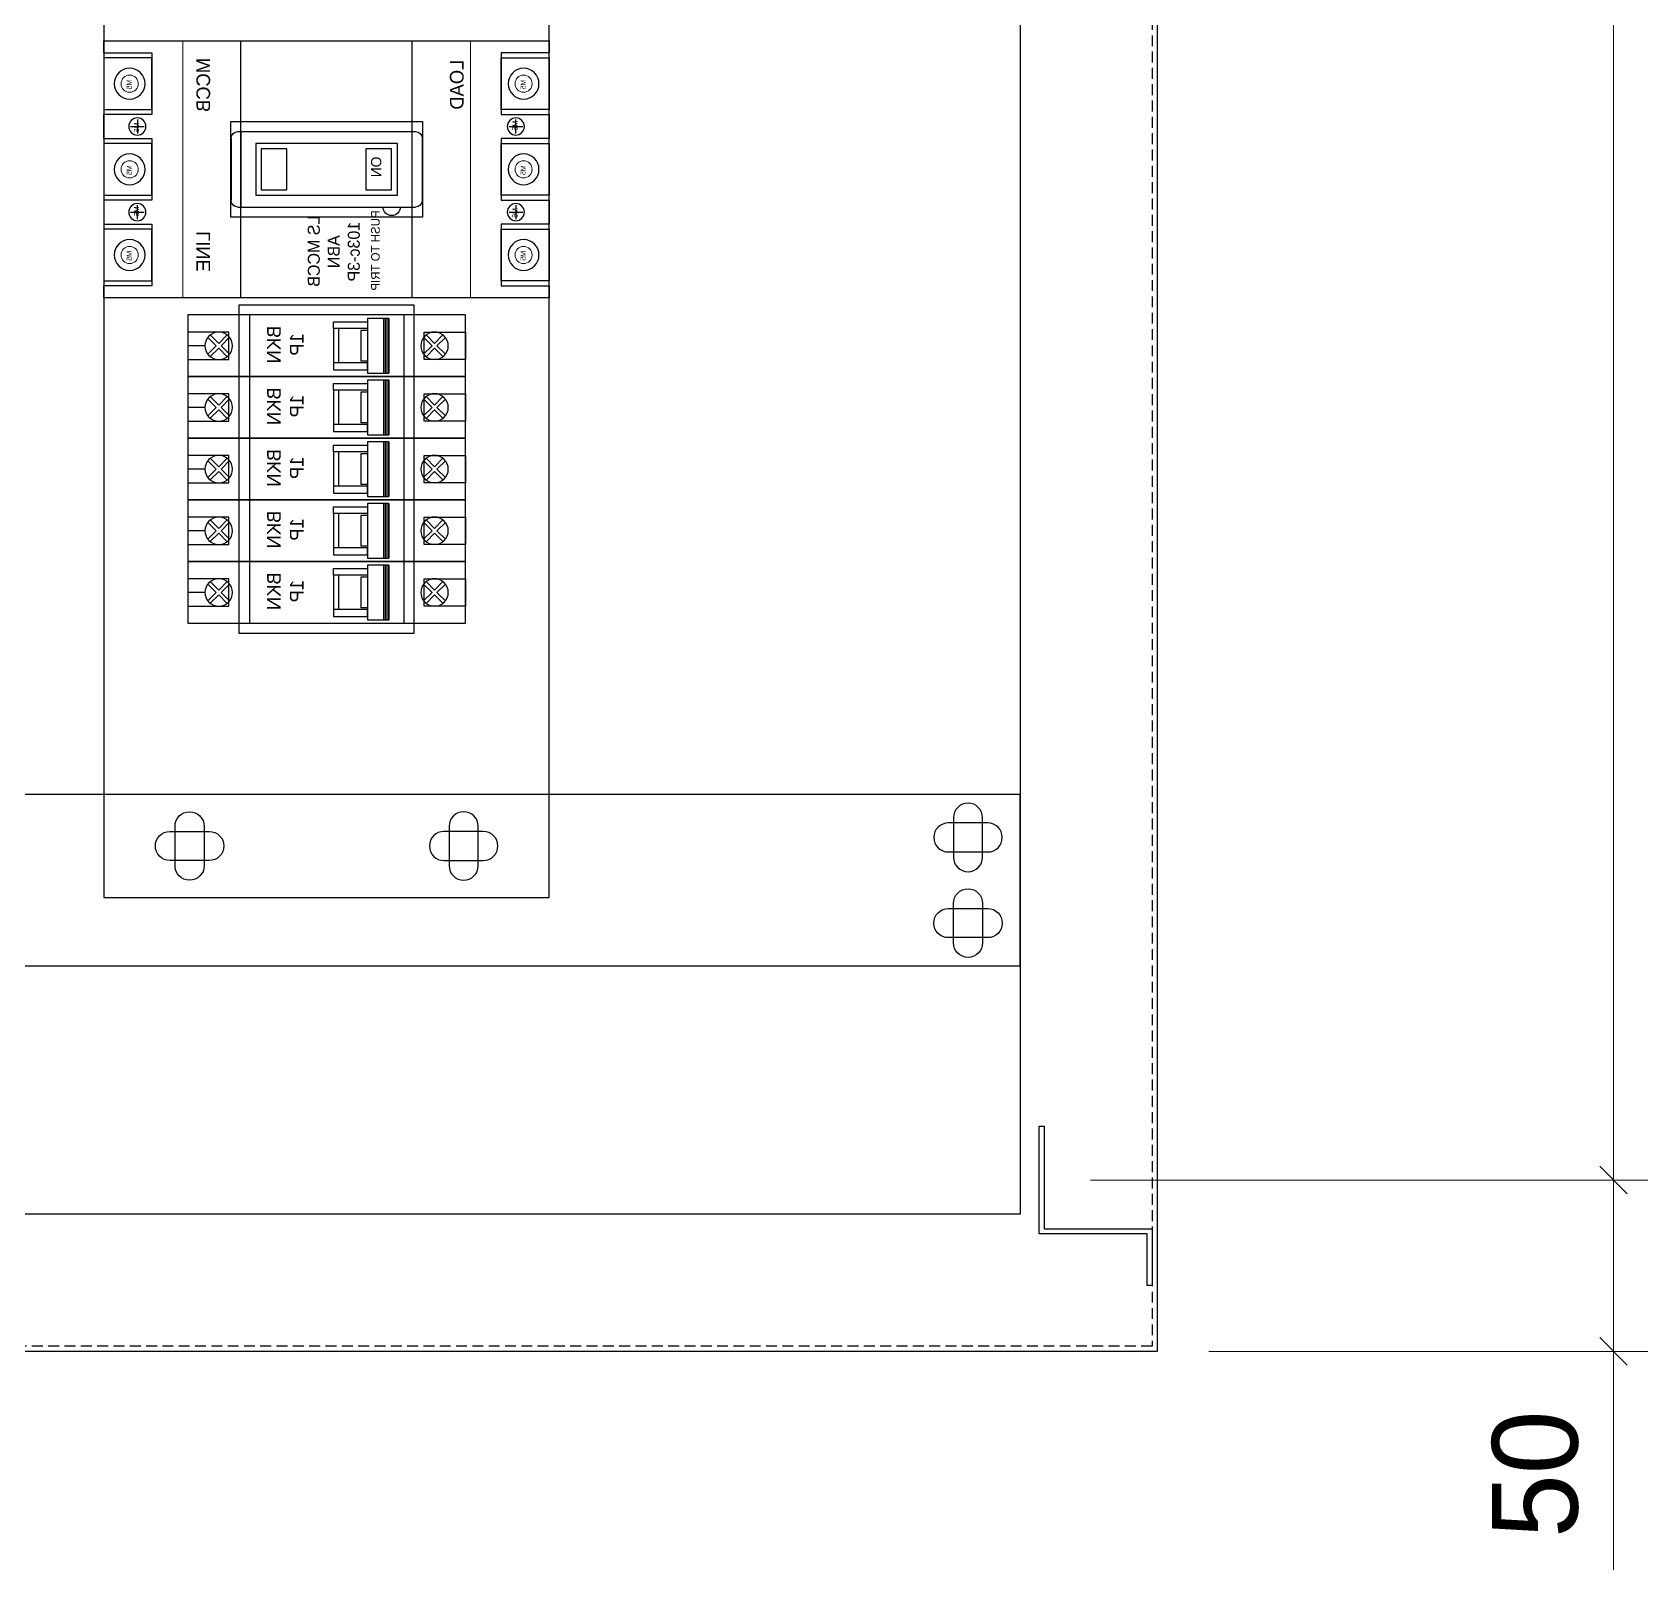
# Model space of a CAD drawing. Header units: millimetres. Extents: x 0 to 3953, y 0 to 2795.
# Drawn here: x 2556 to 3027.6, y 1256.8 to 1705.5 of the extents above; entities that cross this region are included whole.
import ezdxf

# ---------------------------------------------------------------- set-up
doc = ezdxf.new("R2010")
doc.units = ezdxf.units.MM
doc.linetypes.add('HIDDEN2', pattern=[4.7625, 3.175, -1.5875])
doc.layers.add('CNC', color=7, linetype='Continuous')
doc.layers.add('E_Electrical Equipment', color=35, linetype='Continuous', lineweight=5)
doc.dimstyles.new('Dim-25', dxfattribs={"dimtxt": 25, "dimasz": 8, "dimexe": 10, "dimexo": 15, "dimgap": 10, "dimtad": 1, "dimdec": 0, "dimtxsty": 'Standard', "dimblk": 'OBLIQUE', "dimcen": 10, "dimclrd": 5, "dimclre": 5, "dimclrt": 3, "dimazin": 3, "dimtfac": 1, "dimtdec": 0, "dimtmove": 0, "dimatfit": 3, "dimldrblk": 'OBLIQUE', "dimlwd": 9, "dimlwe": 9})

# ---------------------------------------------------------------- blocks, each defined once
blk = doc.blocks.new('ovan8.5x20')
at = {"layer": 'CNC', "color": 2, "lineweight": -3}
for p, q in [((5.75, 4.25), (-5.75, 4.25)), ((-5.75, -4.25), (5.75, -4.25))]:
    blk.add_line(p, q, dxfattribs=at)
for centre, start, end in [((-5.75, 0), 90, 270), ((5.75, 0), 270, 90)]:
    blk.add_arc(centre, 4.25, start, end, dxfattribs=at)
blk = doc.blocks.new('CB LS 30AF 3P')
at = {"lineweight": 30}
blk.add_line((46.5, 0), (53.5, 0), dxfattribs=at)
at = {"color": 4}
for p, q in [((25, -7.75), (25, -11.75)), ((50, -7.75), (50, -11.75)), ((23, -9.75), (27, -9.75)), ((52, -9.75), (48, -9.75)), ((27, -120.25), (23, -120.25)), ((25, -118.25), (25, -122.25)), ((48, -120.25), (52, -120.25)), ((50, -118.25), (50, -122.25))]:
    blk.add_line(p, q, dxfattribs=at)
for p, q in [((28.5, -37.09), (46.5, -37.09)), ((75, -40), (0, -40)), ((26.5, -39.09), (26.5, -90.91)), ((26.5, -40), (48.5, -40)), ((48.5, -39.09), (48.5, -90.91)), ((30, -44.29), (45, -44.29)), ((30, -85.71), (30, -44.29)), ((31.5, -45.91), (43.5, -45.91)), ((31.5, -53.41), (31.5, -45.91)), ((43.5, -45.91), (43.5, -53.41)), ((45, -44.29), (45, -85.71)), ((43.5, -53.41), (31.5, -53.41)), ((31.5, -76.41), (43.5, -76.41)), ((31.5, -83.91), (31.5, -76.41)), ((43.5, -76.41), (43.5, -83.91)), ((43.5, -83.91), (31.5, -83.91)), ((45, -85.71), (30, -85.71)), ((75, -90), (0, -90)), ((28.5, -92.91), (46.5, -92.91))]:
    blk.add_line(p, q)
at = {"lineweight": 30}
for points in [[(3.5, 0), (0, 0), (0, -130), (3.5, -130)], [(3.5, 0), (3.5, -14), (21.5, -14), (21.5, 0)], [(28.5, 0), (21.5, 0)], [(28.5, 0), (28.5, -14), (46.5, -14), (46.5, 0)], [(53.5, 0), (53.5, -14), (71.5, -14), (71.5, 0)], [(71.5, -130), (75, -130), (75, 0), (71.5, 0)], [(3.5, -130), (3.5, -116), (21.5, -116), (21.5, -130)], [(28.5, -130), (28.5, -116), (46.5, -116), (46.5, -130)], [(53.5, -130), (53.5, -116), (71.5, -116), (71.5, -130)], [(21.5, -130), (28.5, -130)], [(46.5, -130), (53.5, -130)]]:
    blk.add_lwpolyline(points, dxfattribs=at)
for centre, radius, start, end in [((28.5, -39.09), 2, 90, 180), ((46.5, -39.09), 2, 0, 90), ((48.5, -84), 2.5, 270, 90), ((28.5, -90.91), 2, 180, 270), ((46.5, -90.91), 2, 270, 0)]:
    blk.add_arc(centre, radius, start, end)
at = {"layer": 'E_Electrical Equipment', "color": 0}
for p, q in [((21.5, 0), (28.5, 0)), ((75, -23), (0, -23)), ((75, -107), (0, -107)), ((21.5, -130), (28.5, -130)), ((46.5, -130), (53.5, -130))]:
    blk.add_line(p, q, dxfattribs=at)
for centre in [(12.5, -7.5), (37.5, -7.5), (62.5, -7.5), (12.5, -122.5), (37.5, -122.5), (62.5, -122.5)]:
    blk.add_circle(centre, 2.5, dxfattribs=at)
blk.add_text('ON', height=3).set_placement((33.8, -80.97))
at = {"color": 3, "char_height": 1.5, "attachment_point": 1}
for insert in [(11.31, -6.63), (36.31, -6.63), (61.31, -6.63), (11.31, -121.63), (36.31, -121.63), (61.31, -121.63)]:
    blk.add_mtext_dynamic_manual_height_columns('{\\C7;M5}', width=4.3385, gutter_width=1, heights=[0], dxfattribs=dict(at, insert=insert))
at = {"color": 1, "char_height": 1.5}
for insert, attachment_point in [((23.81, -8.76), 1), ((51.19, -8.76), 3), ((26.19, -119.26), 3), ((48.81, -119.26), 1)]:
    blk.add_mtext_dynamic_manual_height_columns('M5', width=4.3385, gutter_width=1, heights=[0], dxfattribs=dict(at, insert=insert, attachment_point=attachment_point))
at = {"attachment_point": 1}
for s, width, insert, char_height in [('MCCB', 14.0775, (5, -27), 4), ('LINE', 14.0775, (55.5, -27), 4), ('PUSH TO TRIP', 37.6575, (49.5, -78), 2.5), ('LOAD', 14.0775, (5.5, -101), 4)]:
    blk.add_mtext_dynamic_manual_height_columns(s, width=width, gutter_width=1, heights=[0], dxfattribs=dict(at, insert=insert, char_height=char_height))
blk = doc.blocks.new('LS 100AF 3P')
at = {"color": 1}
for points in [[(5, 0), (20, 0), (20, -14), (5, -14)], [(5, -130), (20, -130), (20, -116), (5, -116)]]:
    blk.add_lwpolyline(points, close=True, dxfattribs=at)
at = {"color": 2}
for points in [[(30, 0), (45, 0), (45, -14), (30, -14)], [(30, -130), (45, -130), (45, -116), (30, -116)]]:
    blk.add_lwpolyline(points, close=True, dxfattribs=at)
at = {"color": 5}
for points in [[(55, 0), (70, 0), (70, -14), (55, -14)], [(55, -130), (70, -130), (70, -116), (55, -116)]]:
    blk.add_lwpolyline(points, close=True, dxfattribs=at)
at = {"color": 1}
for centre in [(12.5, -7.5), (12.5, -122.5)]:
    blk.add_circle(centre, 4.5, dxfattribs=at)
at = {"color": 2}
for centre in [(37.5, -7.5), (37.5, -122.5)]:
    blk.add_circle(centre, 4.5, dxfattribs=at)
at = {"color": 5}
for centre in [(62.5, -7.5), (62.5, -122.5)]:
    blk.add_circle(centre, 4.5, dxfattribs=at)
at = {"color": 4}
for centre in [(25, -9.75), (50, -9.75), (25, -120.25), (50, -120.25)]:
    blk.add_circle(centre, 2.5, dxfattribs=at)
blk.add_blockref('CB LS 30AF 3P', (0, 0))
at = {"insert": (42.7, -59.51), "char_height": 3.5, "attachment_point": 1}
blk.add_mtext_dynamic_manual_height_columns('\\pi8.28487;{\\C1;LS MCCB\\P\\pi14.01713;ABN\\P\\pi10.11007;103c-3P}', width=37.6867, gutter_width=1, heights=[0], dxfattribs=at)
blk = doc.blocks.new('BKN 1P')
at = {"color": 7}
for p, q in [((9, -4.98), (9, 0)), ((5.82, -11.46), (8.29, -8.99)), ((8.29, -8.99), (5.83, -6.53)), ((9, -8.28), (6.54, -5.82)), ((9, -8.28), (11.46, -5.82)), ((9.71, -8.99), (12.17, -6.53)), ((12.18, -11.46), (9.71, -8.99)), ((6.53, -12.17), (9, -9.7)), ((11.47, -12.17), (9, -9.7)), ((0, -18), (18, -18)), ((4, -42.5), (14, -42.5)), ((4, -44), (14, -44)), ((4.5, -52.48), (4.5, -50.48)), ((4.5, -50.48), (13.5, -50.48)), ((13.5, -52.48), (13.5, -50.48)), ((1, -57.12), (17, -57.12)), ((1, -57.62), (17, -57.62)), ((1, -58.12), (17, -58.12)), ((1, -58.62), (17, -58.62)), ((0, -63), (18, -63)), ((5.82, -69.54), (8.29, -72.01)), ((6.53, -68.83), (9, -71.3)), ((11.47, -68.83), (9, -71.3)), ((12.18, -69.54), (9.71, -72.01)), ((8.29, -72.01), (5.83, -74.47)), ((9, -72.72), (6.54, -75.18)), ((9, -72.72), (11.46, -75.18)), ((9.71, -72.01), (12.17, -74.47))]:
    blk.add_line(p, q, dxfattribs=at)
for points in [[(0, 0), (18, 0), (18, -81), (0, -81)], [(4, -42.5), (2, -42.5), (2, -52.48), (4, -52.48)], [(14, -42.5), (16, -42.5), (16, -52.48), (14, -52.48)], [(1, -52.48), (17, -52.48), (17, -58.62), (1, -58.62)]]:
    blk.add_lwpolyline(points, close=True, dxfattribs=at)
at = {"color": 1}
for points in [[(5, 0), (13, 0), (13, -12), (5, -12)], [(5, -81), (13, -81), (13, -69), (5, -69)]]:
    blk.add_lwpolyline(points, close=True, dxfattribs=at)
at = {"color": 7}
for centre in [(9, -9), (9, -72)]:
    blk.add_circle(centre, 4.02, dxfattribs=at)
at = {"insert": (8.64, -28.45), "char_height": 4, "attachment_point": 5}
blk.add_mtext_dynamic_manual_height_columns('{\\C1;BKN\\P1P}', width=17.2714, gutter_width=1, heights=[0], dxfattribs=at)
blk = doc.blocks.new('*D16')
at = {"color": 0, "linetype": 'ByBlock', "lineweight": -2}
for p, q in [((3021.61, 2466.54), (3013.61, 2474.54)), ((3013.61, 1374.54), (3021.61, 1366.54))]:
    blk.add_line(p, q, dxfattribs=at)
at = {"color": 5, "lineweight": 9, "ltscale": 3, "transparency": 16777216}
for p, q in [((2864.95, 2470.54), (3027.61, 2470.54)), ((3017.61, 2470.54), (3017.61, 1370.54)), ((2864.95, 1370.54), (3027.61, 1370.54))]:
    blk.add_line(p, q, dxfattribs=at)
at = {"layer": 'Defpoints', "color": 0, "ltscale": 3, "transparency": 16777216}
for p in [(2849.95, 2470.54), (2849.95, 1370.54), (3017.61, 1370.54)]:
    blk.add_point(p, dxfattribs=at)
at = {"color": 3, "ltscale": 3, "transparency": 16777216, "insert": (2994.85, 1920.54), "char_height": 25, "attachment_point": 5, "rotation": 90}
blk.add_mtext('1100', dxfattribs=at)
blk = doc.blocks.new('_Oblique')
at = {"color": 0, "linetype": 'ByBlock', "lineweight": -2}
blk.add_line((-0.5, -0.5), (0.5, 0.5), dxfattribs=at)
blk = doc.blocks.new('*D17')
at = {"color": 0, "linetype": 'ByBlock', "lineweight": -2}
for p, q in [((3021.61, 1366.54), (3013.61, 1374.54)), ((3013.61, 1324.54), (3021.61, 1316.54))]:
    blk.add_line(p, q, dxfattribs=at)
at = {"color": 5, "lineweight": 9, "ltscale": 3, "transparency": 16777216}
for p, q in [((2864.95, 1370.54), (3027.61, 1370.54)), ((3017.61, 1370.54), (3017.61, 1320.54)), ((2899.45, 1320.54), (3027.61, 1320.54)), ((3017.61, 1320.54), (3017.61, 1256.81))]:
    blk.add_line(p, q, dxfattribs=at)
at = {"layer": 'Defpoints', "color": 0, "ltscale": 3, "transparency": 16777216}
for p in [(2849.95, 1370.54), (2884.45, 1320.54), (3017.61, 1320.54)]:
    blk.add_point(p, dxfattribs=at)
at = {"color": 3, "ltscale": 3, "transparency": 16777216, "insert": (2994.85, 1284.67), "char_height": 25, "attachment_point": 5, "rotation": 90}
blk.add_mtext('50', dxfattribs=at)

msp = doc.modelspace()

# ---------------------------------------------------------------- linework, layer by layer
msp.add_lwpolyline([(2084.45, 2520.54), (2884.45, 2520.54), (2884.45, 1320.54), (2084.45, 1320.54)], close=True)
at = {"linetype": 'HIDDEN2'}
msp.add_lwpolyline([(2085.95, 2519.04), (2882.95, 2519.04), (2882.95, 1322.04), (2085.95, 1322.04)], close=True, dxfattribs=at)
at = {"color": 4}
msp.add_lwpolyline([(2124.45, 2480.54), (2844.45, 2480.54), (2844.45, 1360.54), (2124.45, 1360.54)], close=True, dxfattribs=at)
at = {"color": 2, "ltscale": 3}
for points in [[(2706.95, 2043.04), (2576.95, 2043.04), (2576.95, 1453.04), (2706.95, 1453.04)], [(2613.95, 1679.54), (2669.95, 1679.54), (2669.95, 1651.54), (2613.95, 1651.54)], [(2616.45, 1626.04), (2667.45, 1626.04), (2667.45, 1530.04), (2616.45, 1530.04)]]:
    msp.add_lwpolyline(points, close=True, dxfattribs=at)
at = {"color": 8}
msp.add_lwpolyline([(2124.45, 1433.04), (2844.45, 1433.04), (2844.45, 1483.04), (2124.45, 1483.04)], close=True, dxfattribs=at)
at = {"color": 33}
msp.add_lwpolyline([(2851.45, 1386.29), (2851.45, 1356.29), (2882.95, 1356.29), (2882.95, 1339.79), (2881.45, 1339.79), (2881.45, 1354.79), (2849.95, 1354.79), (2849.95, 1386.29)], close=True, dxfattribs=at)

# ---------------------------------------------------------------- block references
at = {"xscale": -1, "rotation": 90}
msp.add_blockref('LS 100AF 3P', (2576.95, 1703.04), dxfattribs=at)
at = {"color": 7, "xscale": -1, "rotation": 90}
for p in [(2601.45, 1623.04), (2601.45, 1605.04), (2601.45, 1587.04), (2601.45, 1569.04), (2601.45, 1551.04)]:
    msp.add_blockref('BKN 1P', p, dxfattribs=at)
at = {"layer": 'CNC', "lineweight": -3, "xscale": -1}
for p, rotation in [((2601.95, 1468.04), 270), ((2601.95, 1468.04), 180), ((2829.2, 1445.54), 90)]:
    msp.add_blockref('ovan8.5x20', p, dxfattribs=dict(at, rotation=rotation))
at = {"layer": 'CNC', "lineweight": -3}
for p, rotation in [((2681.95, 1468.04), 90), ((2829.2, 1470.54), 90), ((2681.95, 1468.04), 180), ((2829.2, 1470.54), 180)]:
    msp.add_blockref('ovan8.5x20', p, dxfattribs=dict(at, rotation=rotation))
at = {"layer": 'CNC', "lineweight": -3, "xscale": -1}
msp.add_blockref('ovan8.5x20', (2829.2, 1445.54), dxfattribs=at)

# ---------------------------------------------------------------- dimensions: what is measured, and where the dimension line sits
at = {"color": 2, "ltscale": 3}
for base, p1, p2, picture, middle in [((3017.61, 1370.54), (2849.95, 2470.54), (2849.95, 1370.54), '*D16', (2994.85, 1920.54)), ((3017.61, 1320.54), (2849.95, 1370.54), (2884.45, 1320.54), '*D17', (2994.85, 1284.67))]:
    dim = msp.add_linear_dim(base=base, p1=p1, p2=p2, angle=90, dimstyle='Dim-25', dxfattribs=at)
    dim.commit()
    dim.dimension.update_dxf_attribs({"geometry": picture, "text_midpoint": middle})

doc.saveas('drawing.dxf')
